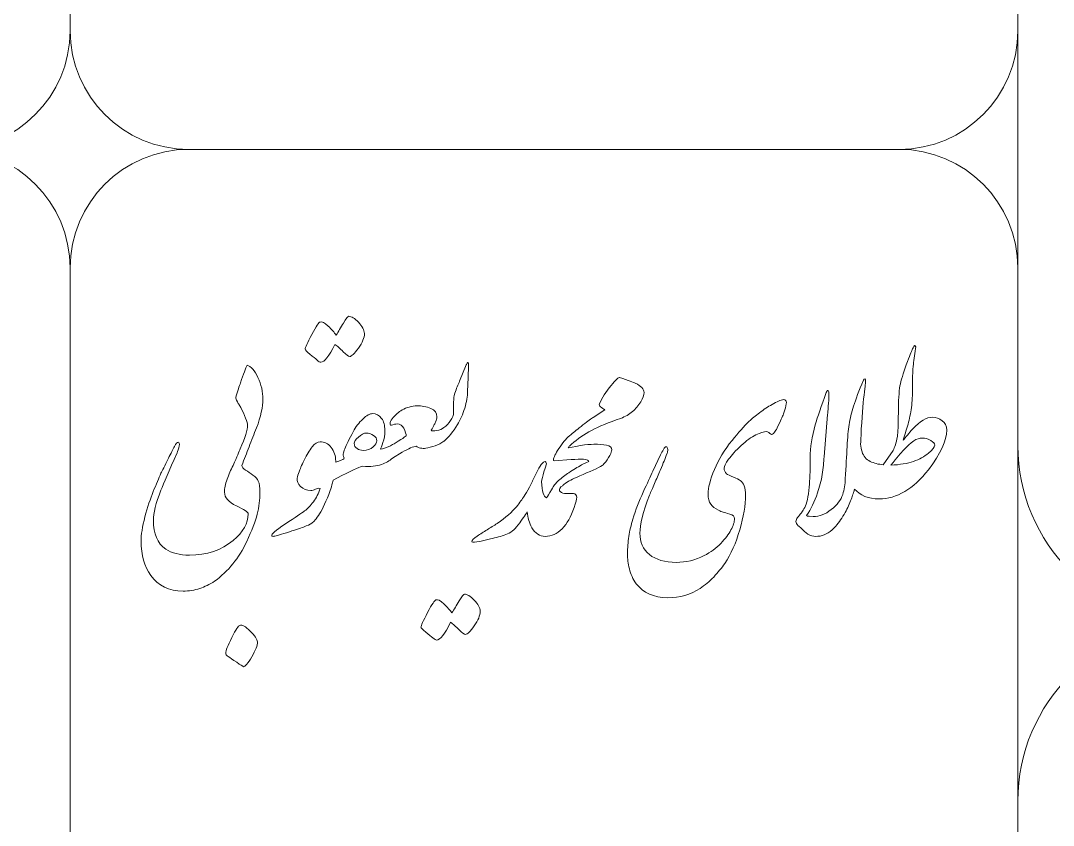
# Model space of a CAD drawing. Header units: millimetres. Extents: x 62 to 462, y 96 to 456.
# Drawn here: x 141.26 to 163.06, y 342.04 to 359.02 of the extents above; entities that cross this region are included whole.
import ezdxf

# ---------------------------------------------------------------- set-up
doc = ezdxf.new("R2010")
doc.units = ezdxf.units.MM
doc.header["$MEASUREMENT"] = 0
doc.layers.add('Layer 1', color=7, linetype='Continuous')

msp = doc.modelspace()

# ---------------------------------------------------------------- linework, layer by layer
at = {"layer": 'Layer 1', "color": 250, "lineweight": 18}
for points, knots in [([(124.8067, 376.3033), (124.8067, 376.3033), (139.8067, 376.3033), (139.8067, 376.3033), (141.1837, 376.3033), (142.3067, 375.1803), (142.3067, 373.8033), (142.3067, 373.8033), (142.3067, 358.8033), (142.3067, 358.8033), (142.3067, 357.4264), (141.1837, 356.3033), (139.8067, 356.3033), (139.8067, 356.3033), (124.8067, 356.3033), (124.8067, 356.3033), (123.4298, 356.3033), (122.3067, 357.4264), (122.3067, 358.8033), (122.3067, 358.8033), (122.3067, 373.8033), (122.3067, 373.8033), (122.3067, 375.1803), (123.4298, 376.3033), (124.8067, 376.3033)], [0, 0, 0, 0, 0.125, 0.125, 0.125, 0.25, 0.25, 0.25, 0.375, 0.375, 0.375, 0.5, 0.5, 0.5, 0.625, 0.625, 0.625, 0.75, 0.75, 0.75, 0.875, 0.875, 0.875, 1, 1, 1, 1]), ([(144.8067, 376.3033), (144.8067, 376.3033), (159.8067, 376.3033), (159.8067, 376.3033), (161.1837, 376.3033), (162.3067, 375.1803), (162.3067, 373.8033), (162.3067, 373.8033), (162.3067, 358.8033), (162.3067, 358.8033), (162.3067, 357.4264), (161.1837, 356.3033), (159.8067, 356.3033), (159.8067, 356.3033), (144.8067, 356.3033), (144.8067, 356.3033), (143.4298, 356.3033), (142.3067, 357.4264), (142.3067, 358.8033), (142.3067, 358.8033), (142.3067, 373.8033), (142.3067, 373.8033), (142.3067, 375.1803), (143.4298, 376.3033), (144.8067, 376.3033)], [0, 0, 0, 0, 0.125, 0.125, 0.125, 0.25, 0.25, 0.25, 0.375, 0.375, 0.375, 0.5, 0.5, 0.5, 0.625, 0.625, 0.625, 0.75, 0.75, 0.75, 0.875, 0.875, 0.875, 1, 1, 1, 1]), ([(166.0567, 376.3033), (166.0567, 376.3033), (188.5567, 376.3033), (188.5567, 376.3033), (190.6221, 376.3033), (192.3067, 374.6187), (192.3067, 372.5533), (192.3067, 372.5533), (192.3067, 350.0533), (192.3067, 350.0533), (192.3067, 347.9879), (190.6221, 346.3033), (188.5567, 346.3033), (188.5567, 346.3033), (166.0567, 346.3033), (166.0567, 346.3033), (163.9913, 346.3033), (162.3067, 347.9879), (162.3067, 350.0533), (162.3067, 350.0533), (162.3067, 372.5533), (162.3067, 372.5533), (162.3067, 374.6187), (163.9913, 376.3033), (166.0567, 376.3033)], [0, 0, 0, 0, 0.125, 0.125, 0.125, 0.25, 0.25, 0.25, 0.375, 0.375, 0.375, 0.5, 0.5, 0.5, 0.625, 0.625, 0.625, 0.75, 0.75, 0.75, 0.875, 0.875, 0.875, 1, 1, 1, 1]), ([(124.8067, 356.3033), (124.8067, 356.3033), (139.8067, 356.3033), (139.8067, 356.3033), (141.1837, 356.3033), (142.3067, 355.1803), (142.3067, 353.8033), (142.3067, 353.8033), (142.3067, 338.8033), (142.3067, 338.8033), (142.3067, 337.4264), (141.1837, 336.3033), (139.8067, 336.3033), (139.8067, 336.3033), (124.8067, 336.3033), (124.8067, 336.3033), (123.4298, 336.3033), (122.3067, 337.4264), (122.3067, 338.8033), (122.3067, 338.8033), (122.3067, 353.8033), (122.3067, 353.8033), (122.3067, 355.1803), (123.4298, 356.3033), (124.8067, 356.3033)], [0, 0, 0, 0, 0.125, 0.125, 0.125, 0.25, 0.25, 0.25, 0.375, 0.375, 0.375, 0.5, 0.5, 0.5, 0.625, 0.625, 0.625, 0.75, 0.75, 0.75, 0.875, 0.875, 0.875, 1, 1, 1, 1]), ([(144.8067, 356.3033), (144.8067, 356.3033), (159.8067, 356.3033), (159.8067, 356.3033), (161.1837, 356.3033), (162.3067, 355.1803), (162.3067, 353.8033), (162.3067, 353.8033), (162.3067, 338.8033), (162.3067, 338.8033), (162.3067, 337.4264), (161.1837, 336.3033), (159.8067, 336.3033), (159.8067, 336.3033), (144.8067, 336.3033), (144.8067, 336.3033), (143.4298, 336.3033), (142.3067, 337.4264), (142.3067, 338.8033), (142.3067, 338.8033), (142.3067, 353.8033), (142.3067, 353.8033), (142.3067, 355.1803), (143.4298, 356.3033), (144.8067, 356.3033)], [0, 0, 0, 0, 0.125, 0.125, 0.125, 0.25, 0.25, 0.25, 0.375, 0.375, 0.375, 0.5, 0.5, 0.5, 0.625, 0.625, 0.625, 0.75, 0.75, 0.75, 0.875, 0.875, 0.875, 1, 1, 1, 1]), ([(147.2684, 352.0841), (147.2684, 352.1147), (147.3154, 352.217), (147.4095, 352.3945), (147.5036, 352.5709), (147.5612, 352.6591), (147.5812, 352.6591), (147.62, 352.6756), (147.6776, 352.6474), (147.7517, 352.5756), (147.827, 352.5027), (147.8834, 352.4392), (147.9222, 352.3839), (147.9681, 352.4592), (148.0198, 352.545), (148.0763, 352.6391), (148.1327, 352.7332), (148.1692, 352.7802), (148.188, 352.7802), (148.2456, 352.7802), (148.3138, 352.7379), (148.3926, 352.6544), (148.4726, 352.5709), (148.5137, 352.4921), (148.5184, 352.418), (148.5184, 352.331), (148.4761, 352.2275), (148.3914, 352.1088), (148.3079, 351.9912), (148.2479, 351.9324), (148.208, 351.9324), (148.1833, 351.9324), (148.1374, 351.9665), (148.0704, 352.0323), (148.0045, 352.0994), (147.9457, 352.1511), (147.8952, 352.1876), (147.7705, 351.9371), (147.6717, 351.8124), (147.5988, 351.8124), (147.58, 351.8124), (147.5542, 351.8266), (147.5189, 351.8571), (147.4871, 351.8842), (147.4377, 351.9253), (147.3695, 351.9806), (147.3013, 352.0359), (147.2684, 352.07), (147.2684, 352.0841)], [0, 0, 0, 0, 0.0625, 0.0625, 0.0625, 0.125, 0.125, 0.125, 0.1875, 0.1875, 0.1875, 0.25, 0.25, 0.25, 0.3125, 0.3125, 0.3125, 0.375, 0.375, 0.375, 0.4375, 0.4375, 0.4375, 0.5, 0.5, 0.5, 0.5625, 0.5625, 0.5625, 0.625, 0.625, 0.625, 0.6875, 0.6875, 0.6875, 0.75, 0.75, 0.75, 0.8125, 0.8125, 0.8125, 0.875, 0.875, 0.875, 0.9375, 0.9375, 0.9375, 1, 1, 1, 1]), ([(158.9892, 350.0833), (158.9943, 350.0275), (159.0045, 349.9738), (159.0195, 349.9216), (159.0501, 349.8275), (159.1065, 349.7593), (159.1889, 349.7193), (159.2712, 349.6793), (159.3641, 349.6558), (159.4676, 349.6487), (159.4676, 349.6487), (159.6745, 349.9521), (159.6745, 349.9521), (159.7086, 350.0098), (159.7392, 350.1074), (159.7639, 350.2449), (159.7756, 350.3202), (159.7827, 350.4872), (159.7851, 350.7424), (159.7874, 350.9987), (159.798, 351.1892), (159.8192, 351.3127), (159.8427, 351.4279), (159.8874, 351.5761), (159.9532, 351.7584), (160.0202, 351.9418), (160.0614, 352.0476), (160.0755, 352.0759), (160.0908, 352.1041), (160.1026, 352.1276), (160.112, 352.1464), (160.1237, 352.1652), (160.1343, 352.1687), (160.1425, 352.1582), (160.1519, 352.1476), (160.1543, 352.1299), (160.1496, 352.1041), (160.1249, 351.95), (160.1073, 351.8254), (160.0979, 351.7278), (160.0896, 351.6302), (160.0849, 351.5373), (160.0861, 351.4491), (160.0873, 351.3609), (160.0861, 351.2468), (160.0814, 351.1069), (160.0767, 350.967), (160.0626, 350.8376), (160.0391, 350.72), (160.0167, 350.6012), (159.9885, 350.4872), (159.9532, 350.3755), (159.9191, 350.2649), (159.8956, 350.1944), (159.885, 350.1638), (159.9403, 350.2332), (160.0073, 350.312), (160.0884, 350.4025), (160.2413, 350.5683), (160.3812, 350.6506), (160.5047, 350.6506), (160.58, 350.6506), (160.6494, 350.6259), (160.7117, 350.5777), (160.7752, 350.5319), (160.8081, 350.4672), (160.8081, 350.3813), (160.8081, 350.1603), (160.6776, 349.8816), (160.4189, 349.5429), (160.1014, 349.1337), (159.7545, 348.9291), (159.3782, 348.9291), (159.1515, 348.9291), (158.9798, 348.9978), (158.8622, 349.1361), (158.8537, 349.1085), (158.8454, 349.0834), (158.8372, 349.0608), (158.8172, 348.9926), (158.7878, 348.9115), (158.749, 348.8186), (158.7114, 348.7257), (158.6585, 348.6269), (158.5915, 348.5234), (158.5233, 348.4199), (158.4551, 348.3364), (158.3857, 348.2718), (158.2787, 348.1789), (158.1646, 348.1342), (158.0447, 348.1365), (157.9835, 348.1389), (157.9271, 348.1553), (157.8765, 348.1859), (157.8283, 348.2177), (157.7836, 348.2576), (157.7425, 348.3035), (157.7048, 348.3329), (157.6825, 348.3529), (157.6731, 348.3611), (157.6413, 348.3917), (157.6249, 348.4223), (157.6249, 348.454), (157.6249, 348.4775), (157.6366, 348.5046), (157.659, 348.534), (157.6825, 348.5634), (157.7083, 348.5975), (157.7389, 348.6339), (157.7519, 348.6516), (157.7707, 348.6798), (157.793, 348.7163), (157.8165, 348.7527), (157.8365, 348.8021), (157.8542, 348.8632), (157.8706, 348.9232), (157.8859, 349.0032), (157.8965, 349.102), (157.9059, 349.2007), (157.9118, 349.2866), (157.9141, 349.3571), (157.9141, 349.3571), (157.9212, 349.5712), (157.9212, 349.5712), (157.9235, 349.6441), (157.9235, 349.7217), (157.9212, 349.8016), (157.9259, 350.0133), (157.9623, 350.2426), (158.0317, 350.4907), (158.0799, 350.6589), (158.1564, 350.8847), (158.2622, 351.1692), (158.2693, 351.1881), (158.2763, 351.1998), (158.2834, 351.2069), (158.2893, 351.2139), (158.2951, 351.2174), (158.2998, 351.2174), (158.3163, 351.2151), (158.3234, 351.1716), (158.321, 351.0869), (158.3187, 351.0458), (158.314, 350.9787), (158.3069, 350.887), (158.2998, 350.7929), (158.2951, 350.733), (158.2928, 350.7083), (158.2928, 350.7083), (158.2175, 349.8122), (158.2175, 349.8122), (158.2128, 349.704), (158.1999, 349.5817), (158.1799, 349.443), (158.1564, 349.3101), (158.1235, 349.1807), (158.0799, 349.0537), (158.02, 348.868), (157.9424, 348.708), (157.8483, 348.5751), (157.853, 348.5657), (157.8718, 348.561), (157.9036, 348.561), (157.9036, 348.561), (157.9906, 348.5575), (157.9906, 348.5575), (158.1164, 348.5528), (158.2422, 348.601), (158.3692, 348.701), (158.495, 348.8009), (158.5762, 348.9068), (158.6103, 349.0173), (158.6444, 349.129), (158.6632, 349.2407), (158.6656, 349.3536), (158.6808, 349.6135), (158.6938, 349.8393), (158.7032, 350.0309), (158.7126, 350.2226), (158.7267, 350.3778), (158.7467, 350.4978), (158.7655, 350.6166), (158.7973, 350.7471), (158.8408, 350.887), (158.8843, 351.0269), (158.9537, 351.208), (159.0477, 351.4315), (159.0618, 351.4538), (159.0736, 351.4632), (159.0854, 351.4585), (159.0971, 351.4538), (159.0924, 351.3644), (159.0701, 351.1881), (159.0477, 351.0128), (159.0254, 350.753), (159.003, 350.4084), (159.0007, 350.3188), (158.9961, 350.2108), (158.9892, 350.0833)], [0, 0, 0, 0, 0.0151515, 0.0151515, 0.0151515, 0.030303, 0.030303, 0.030303, 0.0454545, 0.0454545, 0.0454545, 0.0606061, 0.0606061, 0.0606061, 0.0757576, 0.0757576, 0.0757576, 0.0909091, 0.0909091, 0.0909091, 0.1060606, 0.1060606, 0.1060606, 0.1212121, 0.1212121, 0.1212121, 0.1363636, 0.1363636, 0.1363636, 0.1515152, 0.1515152, 0.1515152, 0.1666667, 0.1666667, 0.1666667, 0.1818182, 0.1818182, 0.1818182, 0.1969697, 0.1969697, 0.1969697, 0.2121212, 0.2121212, 0.2121212, 0.2272727, 0.2272727, 0.2272727, 0.2424242, 0.2424242, 0.2424242, 0.2575758, 0.2575758, 0.2575758, 0.2727273, 0.2727273, 0.2727273, 0.2878788, 0.2878788, 0.2878788, 0.3030303, 0.3030303, 0.3030303, 0.3181818, 0.3181818, 0.3181818, 0.3333333, 0.3333333, 0.3333333, 0.3484848, 0.3484848, 0.3484848, 0.3636364, 0.3636364, 0.3636364, 0.3787879, 0.3787879, 0.3787879, 0.3939394, 0.3939394, 0.3939394, 0.4090909, 0.4090909, 0.4090909, 0.4242424, 0.4242424, 0.4242424, 0.4393939, 0.4393939, 0.4393939, 0.4545455, 0.4545455, 0.4545455, 0.469697, 0.469697, 0.469697, 0.4848485, 0.4848485, 0.4848485, 0.5, 0.5, 0.5, 0.5151515, 0.5151515, 0.5151515, 0.530303, 0.530303, 0.530303, 0.5454545, 0.5454545, 0.5454545, 0.5606061, 0.5606061, 0.5606061, 0.5757576, 0.5757576, 0.5757576, 0.5909091, 0.5909091, 0.5909091, 0.6060606, 0.6060606, 0.6060606, 0.6212121, 0.6212121, 0.6212121, 0.6363636, 0.6363636, 0.6363636, 0.6515152, 0.6515152, 0.6515152, 0.6666667, 0.6666667, 0.6666667, 0.6818182, 0.6818182, 0.6818182, 0.6969697, 0.6969697, 0.6969697, 0.7121212, 0.7121212, 0.7121212, 0.7272727, 0.7272727, 0.7272727, 0.7424242, 0.7424242, 0.7424242, 0.7575758, 0.7575758, 0.7575758, 0.7727273, 0.7727273, 0.7727273, 0.7878788, 0.7878788, 0.7878788, 0.8030303, 0.8030303, 0.8030303, 0.8181818, 0.8181818, 0.8181818, 0.8333333, 0.8333333, 0.8333333, 0.8484848, 0.8484848, 0.8484848, 0.8636364, 0.8636364, 0.8636364, 0.8787879, 0.8787879, 0.8787879, 0.8939394, 0.8939394, 0.8939394, 0.9090909, 0.9090909, 0.9090909, 0.9242424, 0.9242424, 0.9242424, 0.9393939, 0.9393939, 0.9393939, 0.9545455, 0.9545455, 0.9545455, 0.969697, 0.969697, 0.969697, 0.9848485, 0.9848485, 0.9848485, 1, 1, 1, 1]), ([(146.0655, 348.6092), (146.0655, 348.6481), (145.9831, 348.7057), (145.8173, 348.7809), (145.6492, 348.8597), (145.5657, 348.955), (145.5657, 349.0679), (145.5657, 349.1478), (145.5833, 349.2395), (145.6198, 349.3418), (145.6551, 349.443), (145.6974, 349.5406), (145.748, 349.6323), (145.748, 349.6323), (145.7492, 349.6344), (145.7492, 349.6344), (145.7492, 349.6344), (145.7491, 349.6347), (145.7491, 349.6347), (145.8267, 349.8181), (145.8761, 349.9345), (145.8973, 349.9827), (146.0008, 350.2238), (146.0525, 350.3884), (146.0525, 350.4755), (146.0525, 350.5049), (146.0384, 350.5566), (146.0102, 350.6307), (145.9784, 350.7106), (145.9478, 350.7812), (145.9173, 350.84), (145.9043, 350.8635), (145.8902, 350.8859), (145.8761, 350.9094), (145.862, 350.9329), (145.8502, 350.9552), (145.8385, 350.9788), (145.8103, 351.0199), (145.7997, 351.0517), (145.8044, 351.0752), (145.8244, 351.1387), (145.8432, 351.1963), (145.8596, 351.2469), (145.8749, 351.2974), (145.8902, 351.3409), (145.9043, 351.3774), (145.9655, 351.562), (146.0125, 351.6855), (146.0454, 351.7502), (146.1231, 351.7243), (146.1995, 351.6373), (146.2724, 351.4879), (146.3418, 351.3386), (146.3759, 351.1857), (146.3759, 351.0305), (146.3759, 350.8694), (146.3312, 350.6671), (146.2418, 350.4237), (146.1889, 350.2932), (146.136, 350.1615), (146.0842, 350.0286), (146.0325, 349.8969), (145.9819, 349.7652), (145.9314, 349.6347), (145.9314, 349.6347), (145.9311, 349.6341), (145.9311, 349.6341), (145.9311, 349.6341), (145.9314, 349.6323), (145.9314, 349.6323), (145.9314, 349.6006), (145.9573, 349.5676), (146.009, 349.5359), (146.0607, 349.5041), (146.1125, 349.4688), (146.1654, 349.4312), (146.2183, 349.3924), (146.256, 349.3501), (146.2795, 349.3019), (146.3018, 349.249), (146.3136, 349.1713), (146.3136, 349.0679), (146.3136, 348.9162), (146.2936, 348.7609), (146.2548, 348.6022), (146.216, 348.4481), (146.1431, 348.2576), (146.0372, 348.0307), (145.8702, 347.6791), (145.6433, 347.3992), (145.3552, 347.1899), (145.2505, 347.1229), (145.1471, 347.0723), (145.0459, 347.0382), (144.9354, 347.0018), (144.8166, 346.9829), (144.6908, 346.9829), (144.3945, 346.9829), (144.1675, 347.0935), (144.0088, 347.3134), (143.8735, 347.5015), (143.8053, 347.7438), (143.8053, 348.0377), (143.8053, 348.1683), (143.8324, 348.3388), (143.8876, 348.5505), (143.9429, 348.7551), (144.0005, 348.9315), (144.0605, 349.0808), (144.1252, 349.2348), (144.1793, 349.3654), (144.2251, 349.47), (144.2392, 349.4959), (144.2592, 349.5347), (144.2839, 349.5864), (144.3098, 349.637), (144.3415, 349.7052), (144.3804, 349.7875), (144.4086, 349.8381), (144.4333, 349.8839), (144.4544, 349.9251), (144.4768, 349.9663), (144.4944, 350.0039), (144.5085, 350.0356), (144.5426, 350.098), (144.5685, 350.1274), (144.5873, 350.125), (144.6132, 350.1203), (144.6191, 350.0944), (144.6085, 350.0462), (144.5967, 349.9886), (144.5814, 349.9392), (144.5638, 349.8981), (144.4003, 349.5206), (144.2875, 349.2584), (144.2251, 349.109), (144.1181, 348.835), (144.064, 348.6245), (144.064, 348.4752), (144.064, 348.1918), (144.151, 347.9907), (144.3251, 347.8684), (144.4544, 347.7837), (144.6202, 347.7414), (144.8249, 347.7414), (145.1929, 347.7414), (145.4998, 347.8449), (145.748, 348.0507), (145.9596, 348.2282), (146.0655, 348.414), (146.0655, 348.6092)], [0, 0, 0, 0, 0.02, 0.02, 0.02, 0.04, 0.04, 0.04, 0.06, 0.06, 0.06, 0.08, 0.08, 0.08, 0.1, 0.1, 0.1, 0.12, 0.12, 0.12, 0.14, 0.14, 0.14, 0.16, 0.16, 0.16, 0.18, 0.18, 0.18, 0.2, 0.2, 0.2, 0.22, 0.22, 0.22, 0.24, 0.24, 0.24, 0.26, 0.26, 0.26, 0.28, 0.28, 0.28, 0.3, 0.3, 0.3, 0.32, 0.32, 0.32, 0.34, 0.34, 0.34, 0.36, 0.36, 0.36, 0.38, 0.38, 0.38, 0.4, 0.4, 0.4, 0.42, 0.42, 0.42, 0.44, 0.44, 0.44, 0.46, 0.46, 0.46, 0.48, 0.48, 0.48, 0.5, 0.5, 0.5, 0.52, 0.52, 0.52, 0.54, 0.54, 0.54, 0.56, 0.56, 0.56, 0.58, 0.58, 0.58, 0.6, 0.6, 0.6, 0.62, 0.62, 0.62, 0.64, 0.64, 0.64, 0.66, 0.66, 0.66, 0.68, 0.68, 0.68, 0.7, 0.7, 0.7, 0.72, 0.72, 0.72, 0.74, 0.74, 0.74, 0.76, 0.76, 0.76, 0.78, 0.78, 0.78, 0.8, 0.8, 0.8, 0.82, 0.82, 0.82, 0.84, 0.84, 0.84, 0.86, 0.86, 0.86, 0.88, 0.88, 0.88, 0.9, 0.9, 0.9, 0.92, 0.92, 0.92, 0.94, 0.94, 0.94, 0.96, 0.96, 0.96, 0.98, 0.98, 0.98, 1, 1, 1, 1]), ([(150.1965, 350.4343), (150.2517, 350.4731), (150.2988, 350.5213), (150.3376, 350.5789), (150.3787, 350.6366), (150.3999, 350.6942), (150.3999, 350.7518), (150.3999, 350.7518), (150.3999, 350.9788), (150.3999, 350.9788), (150.3999, 351.034), (150.4093, 351.0952), (150.427, 351.161), (150.4599, 351.2527), (150.4928, 351.3374), (150.5269, 351.4127), (150.5269, 351.4127), (150.668, 351.7537), (150.668, 351.7537), (150.6704, 351.7702), (150.6821, 351.789), (150.7033, 351.809), (150.7127, 351.809), (150.7162, 351.7854), (150.7162, 351.7372), (150.7162, 351.7372), (150.7104, 351.4926), (150.7104, 351.4926), (150.7104, 351.4926), (150.6962, 351.1963), (150.6962, 351.1963), (150.6962, 351.0928), (150.6751, 350.9752), (150.6339, 350.8447), (150.5951, 350.713), (150.5445, 350.5978), (150.4822, 350.4966), (150.3885, 350.3432), (150.2937, 350.2259), (150.1976, 350.146), (150.1976, 350.146), (150.1965, 350.1438), (150.1965, 350.1438), (150.1412, 350.1074), (150.0789, 350.0756), (150.0107, 350.0498), (149.9413, 350.0227), (149.8743, 350.0051), (149.8108, 349.9957), (149.7755, 349.9886), (149.739, 349.991), (149.7002, 350.0004), (149.6614, 350.011), (149.6308, 350.0227), (149.6108, 350.0368), (149.5826, 350.0368), (149.5438, 350.0251), (149.4933, 350.0027), (149.445, 349.9816), (149.3851, 349.9522), (149.3145, 349.9134), (149.3145, 349.9134), (149.1111, 349.7852), (149.1111, 349.7852), (149.1111, 349.7852), (149.1108, 349.7861), (149.1108, 349.7861), (149.0462, 349.7286), (148.9686, 349.6851), (148.8771, 349.6558), (148.7736, 349.6158), (148.6431, 349.6041), (148.4843, 349.617), (148.4514, 349.617), (148.3044, 349.5523), (148.0398, 349.4206), (148.0398, 349.4206), (147.8581, 349.3204), (147.8581, 349.3204), (147.8581, 349.3204), (147.8446, 349.2678), (147.8446, 349.2678), (147.8305, 349.2101), (147.8129, 349.1549), (147.7952, 349.1043), (147.7141, 348.8821), (147.64, 348.7174), (147.5706, 348.6116), (147.5024, 348.5058), (147.4483, 348.4411), (147.4095, 348.4152), (147.3696, 348.3905), (147.3119, 348.3635), (147.2331, 348.3341), (147.1555, 348.3059), (147.0368, 348.2659), (146.8768, 348.2141), (146.7169, 348.1624), (146.6228, 348.1365), (146.5923, 348.1365), (146.5746, 348.1365), (146.5652, 348.1412), (146.5652, 348.1506), (146.5464, 348.1753), (146.6417, 348.2588), (146.851, 348.3988), (147.0603, 348.5387), (147.1955, 348.6304), (147.2555, 348.6739), (147.3166, 348.7174), (147.379, 348.7809), (147.4413, 348.8656), (147.5048, 348.9491), (147.5518, 349.0443), (147.5812, 349.149), (147.5495, 349.1537), (147.5165, 349.1478), (147.4836, 349.1302), (147.4495, 349.1137), (147.4166, 349.1043), (147.3848, 349.1043), (147.3002, 349.1067), (147.2284, 349.1349), (147.1708, 349.1878), (147.1144, 349.2395), (147.0897, 349.2983), (147.0991, 349.363), (147.1085, 349.4018), (147.1214, 349.4477), (147.1391, 349.4994), (147.1555, 349.5512), (147.192, 349.6335), (147.2473, 349.7452), (147.3025, 349.8581), (147.3578, 349.951), (147.4142, 350.0239), (147.4707, 350.098), (147.5259, 350.1344), (147.5812, 350.1344), (147.6753, 350.1344), (147.7541, 350.0944), (147.8176, 350.0145), (147.8811, 349.9333), (147.9117, 349.8369), (147.9117, 349.7252), (147.9117, 349.7252), (147.9115, 349.7016), (147.9115, 349.7016), (147.9115, 349.7016), (147.9763, 349.724), (147.9763, 349.724), (148.0527, 349.7522), (148.0916, 349.7722), (148.0916, 349.7863), (148.0774, 349.8098), (148.0704, 349.8381), (148.0704, 349.8722), (148.0751, 349.9027), (148.0868, 349.9404), (148.1057, 349.9862), (148.1374, 350.0709), (148.1962, 350.1908), (148.2809, 350.3449), (148.3338, 350.446), (148.4008, 350.5354), (148.4843, 350.613), (148.5666, 350.6894), (148.6337, 350.7271), (148.6842, 350.7271), (148.7642, 350.7271), (148.83, 350.693), (148.8806, 350.6271), (148.9265, 350.5624), (148.9488, 350.4778), (148.9488, 350.3719), (148.9488, 350.2779), (148.9359, 350.1932), (148.91, 350.1191), (148.8829, 350.0439), (148.8665, 349.998), (148.8594, 349.9792), (148.8594, 349.9792), (148.9006, 349.9862), (148.9006, 349.9862), (148.99, 350.0086), (149.0605, 350.0391), (149.1111, 350.0756), (149.1111, 350.0756), (149.1132, 350.072), (149.1132, 350.072), (149.1543, 350.0933), (149.2123, 350.1282), (149.2863, 350.178), (149.3028, 350.1874), (149.3404, 350.2144), (149.4004, 350.2579), (149.4004, 350.2944), (149.3839, 350.3473), (149.3521, 350.4167), (149.318, 350.479), (149.271, 350.5096), (149.211, 350.5096), (149.1722, 350.5096), (149.1322, 350.5002), (149.0899, 350.4813), (149.0605, 350.4813), (149.0511, 350.5013), (149.0629, 350.5401), (149.0723, 350.5684), (149.0923, 350.6025), (149.1252, 350.6436), (149.1758, 350.7083), (149.2381, 350.7624), (149.3145, 350.8059), (149.3627, 350.8318), (149.4121, 350.8506), (149.4627, 350.8647), (149.525, 350.8835), (149.5767, 350.8929), (149.6214, 350.8929), (149.7261, 350.8929), (149.8249, 350.8741), (149.9178, 350.8376), (150.0048, 350.8035), (150.0483, 350.7436), (150.0483, 350.6577), (150.0483, 350.6283), (150.0377, 350.5919), (150.0177, 350.5484), (150.006, 350.5225), (149.9954, 350.499), (149.9848, 350.479), (149.9742, 350.4578), (149.9554, 350.4237), (149.9272, 350.3755), (149.9436, 350.3614), (149.9824, 350.3602), (150.0448, 350.3696), (150.1071, 350.3802), (150.1576, 350.4014), (150.1965, 350.4343)], [0, 0, 0, 0, 0.0125, 0.0125, 0.0125, 0.025, 0.025, 0.025, 0.0375, 0.0375, 0.0375, 0.05, 0.05, 0.05, 0.0625, 0.0625, 0.0625, 0.075, 0.075, 0.075, 0.0875, 0.0875, 0.0875, 0.1, 0.1, 0.1, 0.1125, 0.1125, 0.1125, 0.125, 0.125, 0.125, 0.1375, 0.1375, 0.1375, 0.15, 0.15, 0.15, 0.1625, 0.1625, 0.1625, 0.175, 0.175, 0.175, 0.1875, 0.1875, 0.1875, 0.2, 0.2, 0.2, 0.2125, 0.2125, 0.2125, 0.225, 0.225, 0.225, 0.2375, 0.2375, 0.2375, 0.25, 0.25, 0.25, 0.2625, 0.2625, 0.2625, 0.275, 0.275, 0.275, 0.2875, 0.2875, 0.2875, 0.3, 0.3, 0.3, 0.3125, 0.3125, 0.3125, 0.325, 0.325, 0.325, 0.3375, 0.3375, 0.3375, 0.35, 0.35, 0.35, 0.3625, 0.3625, 0.3625, 0.375, 0.375, 0.375, 0.3875, 0.3875, 0.3875, 0.4, 0.4, 0.4, 0.4125, 0.4125, 0.4125, 0.425, 0.425, 0.425, 0.4375, 0.4375, 0.4375, 0.45, 0.45, 0.45, 0.4625, 0.4625, 0.4625, 0.475, 0.475, 0.475, 0.4875, 0.4875, 0.4875, 0.5, 0.5, 0.5, 0.5125, 0.5125, 0.5125, 0.525, 0.525, 0.525, 0.5375, 0.5375, 0.5375, 0.55, 0.55, 0.55, 0.5625, 0.5625, 0.5625, 0.575, 0.575, 0.575, 0.5875, 0.5875, 0.5875, 0.6, 0.6, 0.6, 0.6125, 0.6125, 0.6125, 0.625, 0.625, 0.625, 0.6375, 0.6375, 0.6375, 0.65, 0.65, 0.65, 0.6625, 0.6625, 0.6625, 0.675, 0.675, 0.675, 0.6875, 0.6875, 0.6875, 0.7, 0.7, 0.7, 0.7125, 0.7125, 0.7125, 0.725, 0.725, 0.725, 0.7375, 0.7375, 0.7375, 0.75, 0.75, 0.75, 0.7625, 0.7625, 0.7625, 0.775, 0.775, 0.775, 0.7875, 0.7875, 0.7875, 0.8, 0.8, 0.8, 0.8125, 0.8125, 0.8125, 0.825, 0.825, 0.825, 0.8375, 0.8375, 0.8375, 0.85, 0.85, 0.85, 0.8625, 0.8625, 0.8625, 0.875, 0.875, 0.875, 0.8875, 0.8875, 0.8875, 0.9, 0.9, 0.9, 0.9125, 0.9125, 0.9125, 0.925, 0.925, 0.925, 0.9375, 0.9375, 0.9375, 0.95, 0.95, 0.95, 0.9625, 0.9625, 0.9625, 0.975, 0.975, 0.975, 0.9875, 0.9875, 0.9875, 1, 1, 1, 1]), ([(152.8812, 350.2896), (152.9388, 350.3379), (153.0211, 350.4037), (153.1293, 350.4896), (153.2351, 350.5695), (153.3069, 350.6224), (153.3468, 350.6471), (153.3468, 350.6471), (153.5938, 350.8094), (153.5938, 350.8094), (153.5879, 350.8141), (153.5632, 350.8294), (153.5221, 350.8541), (153.4903, 350.8706), (153.4738, 350.8929), (153.4738, 350.9235), (153.5338, 351.0563), (153.6161, 351.1881), (153.722, 351.3198), (153.8254, 351.4432), (153.8854, 351.4997), (153.9042, 351.4879), (154.09, 351.4244), (154.2006, 351.3833), (154.2347, 351.368), (154.357, 351.3103), (154.4181, 351.2445), (154.4181, 351.1716), (154.4181, 351.121), (154.3946, 351.0552), (154.3487, 350.9752), (154.2982, 350.8964), (154.2405, 350.8294), (154.177, 350.7718), (154.1053, 350.7118), (154.0218, 350.6636), (153.9254, 350.6271), (153.6749, 350.5425), (153.4703, 350.4578), (153.3104, 350.3731), (153.153, 350.291), (153.0115, 350.194), (152.8872, 350.0812), (152.8872, 350.0812), (152.8823, 350.0733), (152.8823, 350.0733), (152.8565, 350.058), (152.84, 350.0427), (152.8318, 350.0286), (152.8235, 350.0145), (152.82, 350.0074), (152.82, 350.0051), (152.84, 350.0098), (152.927, 350.0251), (153.0787, 350.0533), (153.1904, 350.0709), (153.2845, 350.0803), (153.3609, 350.0803), (153.4703, 350.0803), (153.5608, 350.0733), (153.629, 350.0603), (153.7008, 350.0462), (153.7361, 350.0133), (153.7361, 349.9604), (153.7361, 349.9392), (153.7231, 349.9004), (153.6984, 349.8428), (153.6655, 349.7828), (153.6243, 349.7228), (153.5738, 349.6641), (153.5397, 349.6241), (153.4174, 349.5617), (153.2069, 349.4747), (152.9976, 349.3865), (152.8682, 349.3277), (152.82, 349.2972), (152.7718, 349.2654), (152.7353, 349.2395), (152.7095, 349.2196), (152.6956, 349.2012), (152.6804, 349.1876), (152.664, 349.179), (152.6281, 349.1378), (152.6233, 349.105), (152.6507, 349.0808), (152.6777, 349.0549), (152.7236, 349.042), (152.7883, 349.0408), (152.8529, 349.0396), (152.9, 349.0396), (152.9294, 349.0396), (152.9752, 349.0349), (152.9988, 349.0079), (152.9988, 348.9597), (152.9988, 348.9256), (152.9799, 348.8527), (152.9435, 348.7433), (152.8788, 348.5505), (152.7953, 348.4023), (152.6918, 348.2988), (152.5837, 348.1906), (152.4661, 348.1365), (152.3367, 348.1365), (152.2156, 348.1365), (152.1203, 348.1977), (152.051, 348.3188), (151.9982, 348.4152), (151.9658, 348.5273), (151.955, 348.6547), (151.9082, 348.5842), (151.845, 348.4918), (151.7652, 348.3776), (151.717, 348.3176), (151.6758, 348.2753), (151.6405, 348.2506), (151.5947, 348.2177), (151.5488, 348.1918), (151.5018, 348.173), (151.4548, 348.153), (151.403, 348.1377), (151.3466, 348.1248), (151.2901, 348.1118), (151.2349, 348.0989), (151.1796, 348.0848), (151.1796, 348.0848), (150.9515, 348.0295), (150.9515, 348.0295), (150.8597, 348.0142), (150.8033, 348.0119), (150.7833, 348.0225), (150.7833, 348.0554), (150.8209, 348.0954), (150.8974, 348.1436), (150.9656, 348.1871), (151.0361, 348.2318), (151.1067, 348.2765), (151.1784, 348.3211), (151.249, 348.3647), (151.3207, 348.4082), (151.5018, 348.5352), (151.6382, 348.6539), (151.7276, 348.7633), (151.7958, 348.8491), (151.8499, 348.9232), (151.8887, 348.9879), (151.9145, 349.0243), (151.9522, 349.0878), (152.0027, 349.1772), (152.0027, 349.1772), (152.0361, 349.2455), (152.0361, 349.2455), (152.044, 349.2642), (152.0525, 349.2821), (152.0616, 349.2995), (152.0657, 349.3079), (152.0699, 349.3159), (152.0743, 349.3238), (152.0743, 349.3238), (152.1509, 349.4806), (152.1509, 349.4806), (152.185, 349.5512), (152.2191, 349.6088), (152.2509, 349.6523), (152.2802, 349.6958), (152.3085, 349.717), (152.3332, 349.7146), (152.3567, 349.7029), (152.3637, 349.6805), (152.3543, 349.6452), (152.3285, 349.57), (152.3132, 349.5206), (152.3061, 349.4971), (152.28, 349.4103), (152.263, 349.3417), (152.2554, 349.292), (152.267, 349.084), (152.301, 348.9713), (152.3579, 348.9526), (152.3826, 348.9785), (152.419, 349.0338), (152.4649, 349.1184), (152.4919, 349.169), (152.5131, 349.2031), (152.526, 349.2219), (152.5295, 349.2262), (152.5334, 349.2299), (152.5378, 349.233), (152.5585, 349.2585), (152.5841, 349.2855), (152.613, 349.3124), (152.6848, 349.3771), (152.7565, 349.4324), (152.8306, 349.4806), (152.9247, 349.5429), (153.0152, 349.597), (153.1022, 349.6429), (153.1093, 349.6476), (153.1587, 349.6723), (153.2504, 349.7158), (153.2504, 349.7381), (153.2139, 349.7546), (153.1399, 349.764), (153.0764, 349.7664), (152.9893, 349.764), (152.8823, 349.7569), (152.8823, 349.7569), (152.5237, 349.7287), (152.5237, 349.7287), (152.5072, 349.7287), (152.5025, 349.7428), (152.5096, 349.7699), (152.5237, 349.8299), (152.5684, 349.9169), (152.646, 350.0286), (152.7214, 350.14), (152.7991, 350.225), (152.8791, 350.2849), (152.8791, 350.2849), (152.8812, 350.2896), (152.8812, 350.2896)], [0, 0, 0, 0, 0.0136986, 0.0136986, 0.0136986, 0.0273973, 0.0273973, 0.0273973, 0.0410959, 0.0410959, 0.0410959, 0.0547945, 0.0547945, 0.0547945, 0.0684932, 0.0684932, 0.0684932, 0.0821918, 0.0821918, 0.0821918, 0.0958904, 0.0958904, 0.0958904, 0.109589, 0.109589, 0.109589, 0.1232877, 0.1232877, 0.1232877, 0.1369863, 0.1369863, 0.1369863, 0.1506849, 0.1506849, 0.1506849, 0.1643836, 0.1643836, 0.1643836, 0.1780822, 0.1780822, 0.1780822, 0.1917808, 0.1917808, 0.1917808, 0.2054795, 0.2054795, 0.2054795, 0.2191781, 0.2191781, 0.2191781, 0.2328767, 0.2328767, 0.2328767, 0.2465753, 0.2465753, 0.2465753, 0.260274, 0.260274, 0.260274, 0.2739726, 0.2739726, 0.2739726, 0.2876712, 0.2876712, 0.2876712, 0.3013699, 0.3013699, 0.3013699, 0.3150685, 0.3150685, 0.3150685, 0.3287671, 0.3287671, 0.3287671, 0.3424658, 0.3424658, 0.3424658, 0.3561644, 0.3561644, 0.3561644, 0.369863, 0.369863, 0.369863, 0.3835616, 0.3835616, 0.3835616, 0.3972603, 0.3972603, 0.3972603, 0.4109589, 0.4109589, 0.4109589, 0.4246575, 0.4246575, 0.4246575, 0.4383562, 0.4383562, 0.4383562, 0.4520548, 0.4520548, 0.4520548, 0.4657534, 0.4657534, 0.4657534, 0.4794521, 0.4794521, 0.4794521, 0.4931507, 0.4931507, 0.4931507, 0.5068493, 0.5068493, 0.5068493, 0.5205479, 0.5205479, 0.5205479, 0.5342466, 0.5342466, 0.5342466, 0.5479452, 0.5479452, 0.5479452, 0.5616438, 0.5616438, 0.5616438, 0.5753425, 0.5753425, 0.5753425, 0.5890411, 0.5890411, 0.5890411, 0.6027397, 0.6027397, 0.6027397, 0.6164384, 0.6164384, 0.6164384, 0.630137, 0.630137, 0.630137, 0.6438356, 0.6438356, 0.6438356, 0.6575342, 0.6575342, 0.6575342, 0.6712329, 0.6712329, 0.6712329, 0.6849315, 0.6849315, 0.6849315, 0.6986301, 0.6986301, 0.6986301, 0.7123288, 0.7123288, 0.7123288, 0.7260274, 0.7260274, 0.7260274, 0.739726, 0.739726, 0.739726, 0.7534247, 0.7534247, 0.7534247, 0.7671233, 0.7671233, 0.7671233, 0.7808219, 0.7808219, 0.7808219, 0.7945205, 0.7945205, 0.7945205, 0.8082192, 0.8082192, 0.8082192, 0.8219178, 0.8219178, 0.8219178, 0.8356164, 0.8356164, 0.8356164, 0.8493151, 0.8493151, 0.8493151, 0.8630137, 0.8630137, 0.8630137, 0.8767123, 0.8767123, 0.8767123, 0.890411, 0.890411, 0.890411, 0.9041096, 0.9041096, 0.9041096, 0.9178082, 0.9178082, 0.9178082, 0.9315068, 0.9315068, 0.9315068, 0.9452055, 0.9452055, 0.9452055, 0.9589041, 0.9589041, 0.9589041, 0.9726027, 0.9726027, 0.9726027, 0.9863014, 0.9863014, 0.9863014, 1, 1, 1, 1]), ([(157.4214, 350.9341), (157.4132, 350.8764), (157.3979, 350.8212), (157.3791, 350.7671), (157.3591, 350.713), (157.3273, 350.6377), (157.2827, 350.5413), (157.238, 350.4449), (157.2109, 350.3896), (157.2015, 350.3755), (157.1651, 350.3179), (157.1321, 350.2896), (157.1051, 350.2896), (157.0839, 350.3038), (157.0663, 350.3167), (157.0498, 350.3296), (157.0334, 350.3426), (157.0192, 350.3484), (157.0051, 350.3484), (156.9475, 350.3484), (156.8723, 350.3249), (156.7782, 350.2779), (156.6829, 350.2308), (156.5806, 350.1556), (156.4677, 350.0521), (156.3548, 349.9486), (156.2667, 349.8522), (156.2032, 349.7628), (156.1408, 349.6735), (156.1091, 349.6111), (156.1091, 349.577), (156.1091, 349.5265), (156.1244, 349.4865), (156.1573, 349.4594), (156.1843, 349.4383), (156.2337, 349.4148), (156.3055, 349.3877), (156.376, 349.3595), (156.4242, 349.3371), (156.4466, 349.3183), (156.523, 349.2654), (156.5606, 349.1619), (156.5606, 349.0079), (156.5606, 348.795), (156.5207, 348.5505), (156.4395, 348.2765), (156.3596, 348.0013), (156.2537, 347.7638), (156.1232, 347.5615), (156.0562, 347.4674), (155.9786, 347.3733), (155.8892, 347.2793), (155.7998, 347.184), (155.7034, 347.1041), (155.5999, 347.037), (155.4023, 346.9065), (155.1742, 346.8407), (154.9179, 346.8407), (154.6262, 346.8454), (154.404, 346.9441), (154.2523, 347.137), (154.1841, 347.2358), (154.1359, 347.3404), (154.11, 347.451), (154.083, 347.5615), (154.07, 347.6662), (154.07, 347.7649), (154.07, 347.8908), (154.0794, 348.0142), (154.0971, 348.1353), (154.1159, 348.2553), (154.1441, 348.3764), (154.1829, 348.4987), (154.2429, 348.6963), (154.3146, 348.8868), (154.4005, 349.0702), (154.4851, 349.2537), (154.5533, 349.4018), (154.6062, 349.5147), (154.6062, 349.5147), (154.7685, 349.8593), (154.7685, 349.8593), (154.7873, 349.8981), (154.8062, 349.9357), (154.8273, 349.9733), (154.8473, 350.0098), (154.8661, 350.0274), (154.8826, 350.0274), (154.9049, 350.0274), (154.9179, 350.0098), (154.919, 349.9733), (154.9202, 349.9357), (154.9155, 349.9086), (154.9061, 349.8898), (154.8814, 349.824), (154.8591, 349.7675), (154.8414, 349.7228), (154.8226, 349.6782), (154.7956, 349.6135), (154.7579, 349.5288), (154.7215, 349.443), (154.6815, 349.3513), (154.6392, 349.2525), (154.5968, 349.1537), (154.5616, 349.0726), (154.5345, 349.0079), (154.3993, 348.6504), (154.3311, 348.3811), (154.3311, 348.2024), (154.3311, 348.0142), (154.3981, 347.8649), (154.5333, 347.7543), (154.6674, 347.6438), (154.8567, 347.5885), (155.1001, 347.5885), (155.3024, 347.5885), (155.4976, 347.6356), (155.6869, 347.7297), (155.8269, 347.8014), (155.9444, 347.8872), (156.0385, 347.9884), (156.1326, 348.0895), (156.2043, 348.1847), (156.2537, 348.2729), (156.3031, 348.3611), (156.3278, 348.4411), (156.3278, 348.5116), (156.3278, 348.5552), (156.2949, 348.5881), (156.229, 348.6081), (156.1632, 348.6292), (156.1161, 348.6433), (156.0867, 348.6504), (156.0585, 348.6563), (156.0256, 348.6692), (155.988, 348.688), (155.9174, 348.7221), (155.8633, 348.7656), (155.8257, 348.8174), (155.7892, 348.8691), (155.7704, 348.9397), (155.7704, 349.0291), (155.7704, 349.1643), (155.8151, 349.3371), (155.9033, 349.5453), (155.9915, 349.7546), (156.1161, 349.9604), (156.2772, 350.1626), (156.4089, 350.3273), (156.5289, 350.4625), (156.6359, 350.5648), (156.6935, 350.6177), (156.7676, 350.6789), (156.857, 350.7459), (156.9463, 350.8141), (157.0334, 350.8717), (157.1192, 350.9199), (157.2227, 350.9799), (157.3038, 351.014), (157.3638, 351.0234), (157.3885, 351.0234), (157.4061, 351.0128), (157.4155, 350.9928), (157.4238, 350.9717), (157.4261, 350.9529), (157.4214, 350.9341)], [0, 0, 0, 0, 0.0181818, 0.0181818, 0.0181818, 0.0363636, 0.0363636, 0.0363636, 0.0545455, 0.0545455, 0.0545455, 0.0727273, 0.0727273, 0.0727273, 0.0909091, 0.0909091, 0.0909091, 0.1090909, 0.1090909, 0.1090909, 0.1272727, 0.1272727, 0.1272727, 0.1454545, 0.1454545, 0.1454545, 0.1636364, 0.1636364, 0.1636364, 0.1818182, 0.1818182, 0.1818182, 0.2, 0.2, 0.2, 0.2181818, 0.2181818, 0.2181818, 0.2363636, 0.2363636, 0.2363636, 0.2545455, 0.2545455, 0.2545455, 0.2727273, 0.2727273, 0.2727273, 0.2909091, 0.2909091, 0.2909091, 0.3090909, 0.3090909, 0.3090909, 0.3272727, 0.3272727, 0.3272727, 0.3454545, 0.3454545, 0.3454545, 0.3636364, 0.3636364, 0.3636364, 0.3818182, 0.3818182, 0.3818182, 0.4, 0.4, 0.4, 0.4181818, 0.4181818, 0.4181818, 0.4363636, 0.4363636, 0.4363636, 0.4545455, 0.4545455, 0.4545455, 0.4727273, 0.4727273, 0.4727273, 0.4909091, 0.4909091, 0.4909091, 0.5090909, 0.5090909, 0.5090909, 0.5272727, 0.5272727, 0.5272727, 0.5454545, 0.5454545, 0.5454545, 0.5636364, 0.5636364, 0.5636364, 0.5818182, 0.5818182, 0.5818182, 0.6, 0.6, 0.6, 0.6181818, 0.6181818, 0.6181818, 0.6363636, 0.6363636, 0.6363636, 0.6545455, 0.6545455, 0.6545455, 0.6727273, 0.6727273, 0.6727273, 0.6909091, 0.6909091, 0.6909091, 0.7090909, 0.7090909, 0.7090909, 0.7272727, 0.7272727, 0.7272727, 0.7454545, 0.7454545, 0.7454545, 0.7636364, 0.7636364, 0.7636364, 0.7818182, 0.7818182, 0.7818182, 0.8, 0.8, 0.8, 0.8181818, 0.8181818, 0.8181818, 0.8363636, 0.8363636, 0.8363636, 0.8545455, 0.8545455, 0.8545455, 0.8727273, 0.8727273, 0.8727273, 0.8909091, 0.8909091, 0.8909091, 0.9090909, 0.9090909, 0.9090909, 0.9272727, 0.9272727, 0.9272727, 0.9454545, 0.9454545, 0.9454545, 0.9636364, 0.9636364, 0.9636364, 0.9818182, 0.9818182, 0.9818182, 1, 1, 1, 1]), ([(148.7806, 350.1556), (148.7806, 350.1944), (148.7571, 350.232), (148.7113, 350.2685), (148.6607, 350.3014), (148.609, 350.3167), (148.556, 350.3167), (148.5055, 350.3167), (148.4514, 350.2884), (148.3949, 350.2308), (148.3326, 350.1756), (148.302, 350.132), (148.302, 350.1003), (148.302, 350.0497), (148.322, 350.0121), (148.3632, 349.9898), (148.3985, 349.9639), (148.4408, 349.9521), (148.4914, 349.9521), (148.576, 349.9521), (148.6466, 349.9756), (148.7007, 350.0239), (148.7536, 350.0721), (148.7806, 350.1156), (148.7806, 350.1556)], [0, 0, 0, 0, 0.125, 0.125, 0.125, 0.25, 0.25, 0.25, 0.375, 0.375, 0.375, 0.5, 0.5, 0.5, 0.625, 0.625, 0.625, 0.75, 0.75, 0.75, 0.875, 0.875, 0.875, 1, 1, 1, 1]), ([(160.5529, 350.0638), (160.5529, 350.0932), (160.5259, 350.125), (160.4706, 350.1603), (160.4106, 350.1944), (160.3507, 350.212), (160.2907, 350.212), (160.1813, 350.2167), (160.0473, 350.1297), (159.8921, 349.9533), (159.845, 349.9051), (159.7568, 349.8004), (159.6263, 349.6393), (159.8192, 349.6487), (159.9779, 349.6758), (160.1037, 349.7193), (160.2284, 349.7628), (160.3342, 349.8204), (160.4189, 349.891), (160.5082, 349.9627), (160.5529, 350.0203), (160.5529, 350.0638)], [0, 0, 0, 0, 0.1428571, 0.1428571, 0.1428571, 0.2857143, 0.2857143, 0.2857143, 0.4285714, 0.4285714, 0.4285714, 0.5714286, 0.5714286, 0.5714286, 0.7142857, 0.7142857, 0.7142857, 0.8571429, 0.8571429, 0.8571429, 1, 1, 1, 1]), ([(149.7108, 346.221), (149.7108, 346.2069), (149.7449, 346.1728), (149.8119, 346.1175), (149.8802, 346.0622), (149.9295, 346.0211), (149.9625, 345.994), (149.9966, 345.9634), (150.0236, 345.9493), (150.0413, 345.9493), (150.1153, 345.9493), (150.2141, 346.074), (150.3376, 346.3244), (150.3882, 346.288), (150.4469, 346.2363), (150.514, 346.1692), (150.5798, 346.1022), (150.6257, 346.0693), (150.6516, 346.0693), (150.6904, 346.0693), (150.7515, 346.1281), (150.8338, 346.2457), (150.9185, 346.3644), (150.9608, 346.4679), (150.9608, 346.5549), (150.9573, 346.629), (150.915, 346.7078), (150.835, 346.7913), (150.7562, 346.8748), (150.688, 346.9171), (150.6304, 346.9171), (150.6128, 346.9171), (150.5751, 346.8701), (150.5187, 346.776), (150.4622, 346.6819), (150.4117, 346.5961), (150.3658, 346.5208), (150.3258, 346.5761), (150.2694, 346.6396), (150.1953, 346.7125), (150.12, 346.7842), (150.0636, 346.8125), (150.0248, 346.796), (150.0036, 346.796), (149.946, 346.7078), (149.8519, 346.5314), (149.7579, 346.3538), (149.7108, 346.2515), (149.7108, 346.221)], [0, 0, 0, 0, 0.0625, 0.0625, 0.0625, 0.125, 0.125, 0.125, 0.1875, 0.1875, 0.1875, 0.25, 0.25, 0.25, 0.3125, 0.3125, 0.3125, 0.375, 0.375, 0.375, 0.4375, 0.4375, 0.4375, 0.5, 0.5, 0.5, 0.5625, 0.5625, 0.5625, 0.625, 0.625, 0.625, 0.6875, 0.6875, 0.6875, 0.75, 0.75, 0.75, 0.8125, 0.8125, 0.8125, 0.875, 0.875, 0.875, 0.9375, 0.9375, 0.9375, 1, 1, 1, 1]), ([(145.5904, 345.673), (145.5904, 345.6483), (145.608, 345.6236), (145.6421, 345.6013), (145.6809, 345.573), (145.7409, 345.533), (145.8232, 345.479), (145.9043, 345.4249), (145.9525, 345.3943), (145.9655, 345.3872), (146.0031, 345.3872), (146.0607, 345.4566), (146.1419, 345.5942), (146.2218, 345.7318), (146.2618, 345.8376), (146.2618, 345.9105), (146.2548, 345.9658), (146.203, 346.0422), (146.1066, 346.1398), (146.0102, 346.2374), (145.9373, 346.2762), (145.8867, 346.2551), (145.8608, 346.2551), (145.8056, 346.1716), (145.7197, 346.0022), (145.6339, 345.8329), (145.5904, 345.7235), (145.5904, 345.673)], [0, 0, 0, 0, 0.1111111, 0.1111111, 0.1111111, 0.2222222, 0.2222222, 0.2222222, 0.3333333, 0.3333333, 0.3333333, 0.4444444, 0.4444444, 0.4444444, 0.5555556, 0.5555556, 0.5555556, 0.6666667, 0.6666667, 0.6666667, 0.7777778, 0.7777778, 0.7777778, 0.8888889, 0.8888889, 0.8888889, 1, 1, 1, 1]), ([(166.0567, 346.3033), (166.0567, 346.3033), (188.5567, 346.3033), (188.5567, 346.3033), (190.6221, 346.3033), (192.3067, 344.6187), (192.3067, 342.5533), (192.3067, 342.5533), (192.3067, 320.0533), (192.3067, 320.0533), (192.3067, 317.9879), (190.6221, 316.3033), (188.5567, 316.3033), (188.5567, 316.3033), (166.0567, 316.3033), (166.0567, 316.3033), (163.9913, 316.3033), (162.3067, 317.9879), (162.3067, 320.0533), (162.3067, 320.0533), (162.3067, 342.5533), (162.3067, 342.5533), (162.3067, 344.6187), (163.9913, 346.3033), (166.0567, 346.3033)], [0, 0, 0, 0, 0.125, 0.125, 0.125, 0.25, 0.25, 0.25, 0.375, 0.375, 0.375, 0.5, 0.5, 0.5, 0.625, 0.625, 0.625, 0.75, 0.75, 0.75, 0.875, 0.875, 0.875, 1, 1, 1, 1])]:
    msp.add_open_spline(points, degree=3, knots=knots, dxfattribs=at)

doc.saveas('drawing.dxf')
